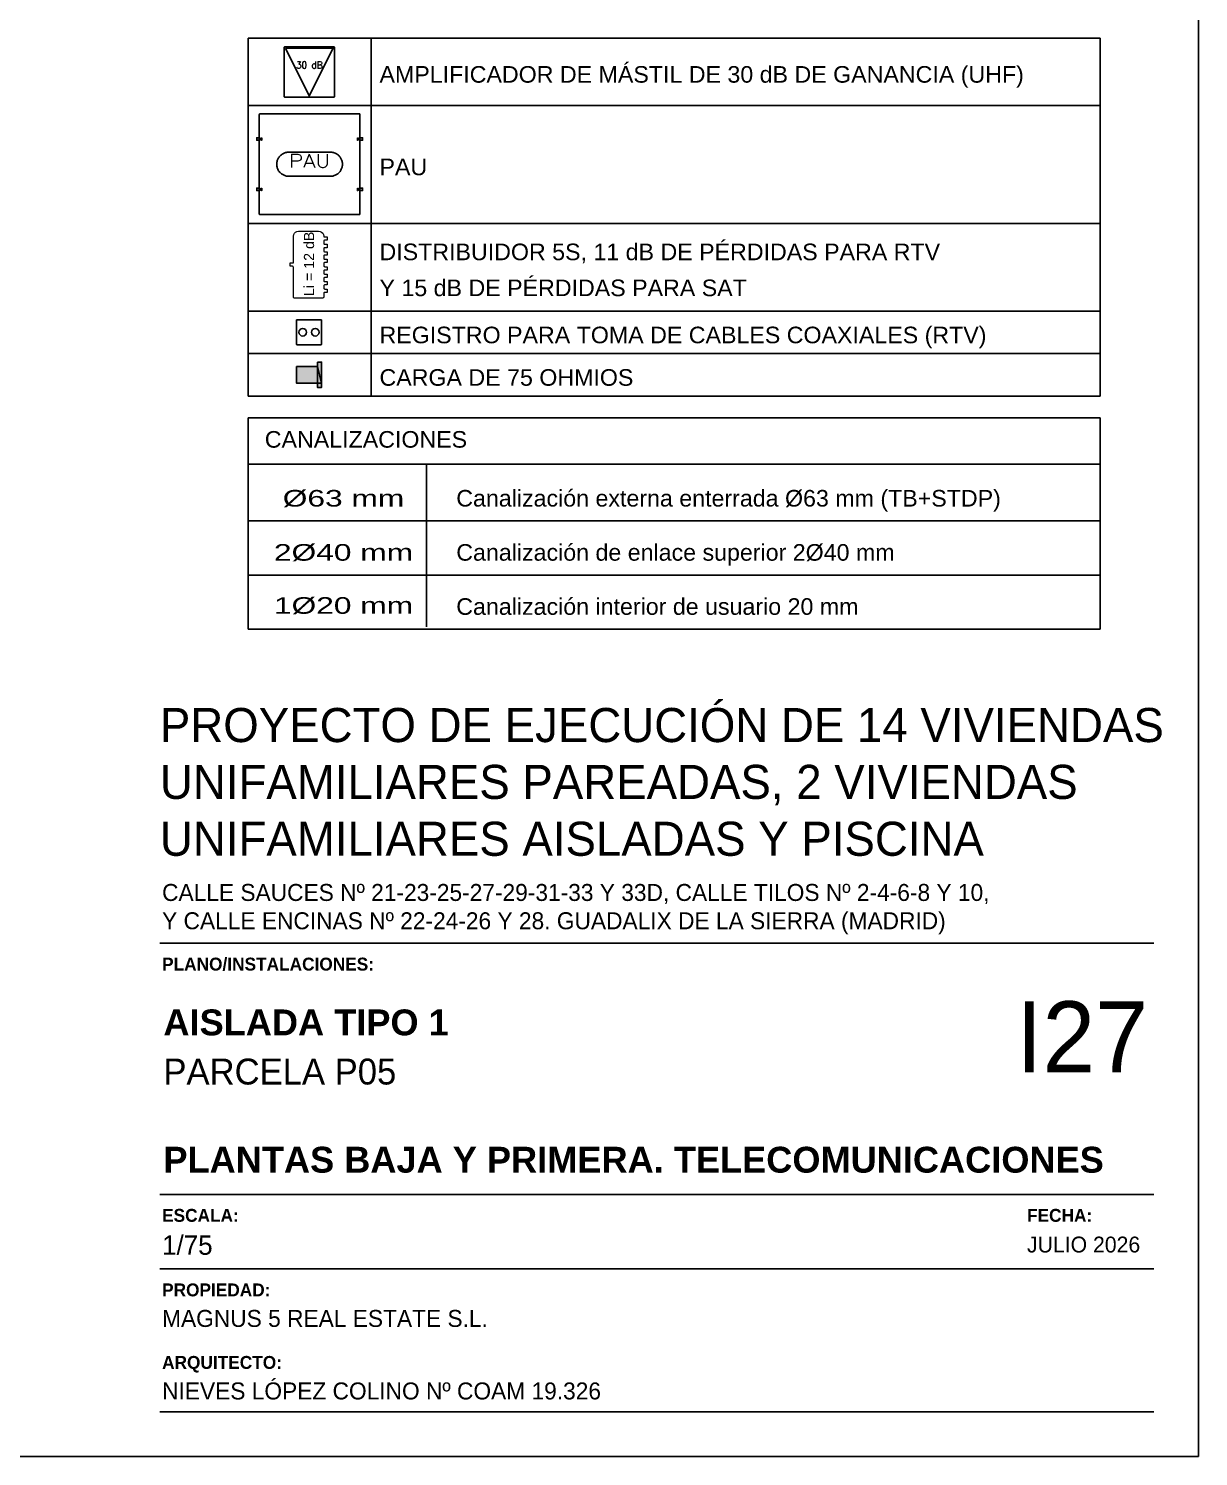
# Model space of a CAD drawing. Header units: millimetres. Extents: x 441156 to 441876, y 4514765 to 4515211.
# Drawn here: x 441455.22 to 441463.11, y 4515026.92 to 4515036.55 of the extents above; entities that cross this region are included whole.
import ezdxf
from ezdxf.enums import TextEntityAlignment as Align

# ---------------------------------------------------------------- set-up
doc = ezdxf.new("R2010")
doc.units = ezdxf.units.MM
doc.linetypes.add('CONTINUA', pattern=[0])
doc.layers.add('01_cartela', color=6, linetype='Continuous', plot=False)
for name, color, linetype in [('01_texto cartela', 5, 'Continuous'), ('01_textos', 7, 'Continuous'), ('CALEFAC_NOTAS', 7, 'Continuous'), ('VENTILACIÓN NOTAS', 7, 'Continuous')]:
    doc.layers.add(name, color=color, linetype=linetype)
doc.layers.add('FPL_PLANO_LEYENDA_ESQ_TELEVISION', color=7, linetype='Continuous', lineweight=0)
doc.styles.add('Century Gothic', font='', dxfattribs={"height": 2})
doc.styles.add('Century Gothic_3', font='', dxfattribs={"height": 4.5})
doc.styles.add('Century Gothic_5', font='', dxfattribs={"height": 2.5})
doc.styles.add('Century Gothic_6', font='', dxfattribs={"height": 11})
doc.styles.add('CYPETXT', font='romans__.ttf', dxfattribs={"height": 0.2})
doc.styles.add('Estilo1', font='swissel.ttf')
doc.styles.add('NIEVES2', font='sanss___.ttf')
doc.styles.add('NIEVES3', font='swisseb.ttf')
doc.styles.get('Century Gothic').set_extended_font_data('Century Gothic')
doc.styles.get('Century Gothic_3').set_extended_font_data('Century Gothic')
doc.styles.get('Century Gothic_5').set_extended_font_data('Century Gothic')
doc.styles.get('Century Gothic_6').set_extended_font_data('Century Gothic')

msp = doc.modelspace()

# ---------------------------------------------------------------- hatches: boundary and pattern name
at = {"layer": 'CALEFAC_NOTAS'}
for points in [[(441457.02941786, 4515034.26915226), (441457.17092608, 4515034.26915226), (441457.19922772, 4515034.15594569), (441457.02941786, 4515034.15594569)], [(441457.17092608, 4515034.29745391), (441457.19922772, 4515034.29745391), (441457.19922772, 4515034.12764404), (441457.17092608, 4515034.12764404)]]:
    msp.add_hatch(color=7, dxfattribs=at).paths.add_polyline_path(points)

# ---------------------------------------------------------------- linework, layer by layer
at = {"layer": '01_cartela', "color": 3}
msp.add_lwpolyline([(441432.47255193, 4515048.45299148), (441432.47255193, 4515026.91796746), (441463.11053999, 4515026.91796746), (441463.11053999, 4515048.45299148)], close=True, dxfattribs=at)
at = {"layer": '01_texto cartela', "color": 5}
for p, q in [((441456.10926684, 4515030.37887394), (441462.81053999, 4515030.37887394)), ((441456.10926684, 4515028.68449456), (441462.81053999, 4515028.68449456)), ((441456.10926684, 4515028.18217512), (441462.81053999, 4515028.18217512)), ((441456.10926684, 4515027.21796746), (441462.81053999, 4515027.21796746))]:
    msp.add_line(p, q, dxfattribs=at)
at = {"layer": 'CALEFAC_NOTAS', "color": 7}
for p, q in [((441456.70465649, 4515036.48146753), (441456.70465649, 4515034.06821059)), ((441462.44717165, 4515036.48146753), (441462.44717165, 4515034.06821059)), ((441456.70465649, 4515034.06821059), (441462.44717165, 4515034.06821059)), ((441456.70465649, 4515033.92292763), (441462.44717165, 4515033.92292763)), ((441456.70465649, 4515033.60887332), (441462.44717165, 4515033.60887332)), ((441456.70465649, 4515032.49643825), (441462.44717165, 4515032.49643825))]:
    msp.add_line(p, q, dxfattribs=at)
at = {"layer": 'CALEFAC_NOTAS', "linetype": 'CONTINUA'}
for p, q in [((441456.70465649, 4515033.92292763), (441456.70465649, 4515032.49643825)), ((441462.44717165, 4515033.92292763), (441462.44717165, 4515032.49643825))]:
    msp.add_line(p, q, dxfattribs=at)
msp.add_lwpolyline([(441462.44717165, 4515034.06821059), (441456.70465649, 4515034.06821059), (441456.70465649, 4515036.48146753), (441462.44717165, 4515036.48146753)], close=True, dxfattribs=at)
at = {"layer": 'CALEFAC_NOTAS', "color": 7}
for points in [[(441457.11644541, 4515036.4241567), (441456.95172984, 4515036.4241567), (441456.95015562, 4515036.42390737), (441456.94873549, 4515036.42318378), (441456.94760847, 4515036.42205676), (441456.94688488, 4515036.42063663), (441456.94663555, 4515036.4190624), (441456.94663555, 4515036.08963126), (441456.94688488, 4515036.08805704), (441456.94760847, 4515036.08663691), (441456.94873549, 4515036.08550989), (441456.95015562, 4515036.0847863), (441456.95172984, 4515036.08453697), (441457.28116098, 4515036.08453697), (441457.28273521, 4515036.0847863), (441457.28415533, 4515036.08550989), (441457.28528235, 4515036.08663691), (441457.28600595, 4515036.08805704), (441457.28625528, 4515036.08963126), (441457.28625528, 4515036.4190624), (441457.28600595, 4515036.42063663), (441457.28528235, 4515036.42205676), (441457.28415533, 4515036.42318378), (441457.28273521, 4515036.42390737), (441457.28116098, 4515036.4241567), (441457.11644541, 4515036.4241567)], [(441456.95512604, 4515036.41566621), (441457.27776479, 4515036.41566621), (441457.11644541, 4515036.09302746), (441456.95512604, 4515036.41566621)], [(441457.11856804, 4515035.97203793), (441456.7840426, 4515035.97203793), (441456.78246838, 4515035.9717886), (441456.78104825, 4515035.97106501), (441456.77992123, 4515035.96993799), (441456.77919764, 4515035.96851786), (441456.7789483, 4515035.96694364), (441456.7789483, 4515035.29789276), (441456.77919764, 4515035.29631854), (441456.77992123, 4515035.29489841), (441456.78104825, 4515035.29377139), (441456.78246838, 4515035.2930478), (441456.7840426, 4515035.29279847), (441457.45309347, 4515035.29279847), (441457.4546677, 4515035.2930478), (441457.45608782, 4515035.29377139), (441457.45721484, 4515035.29489841), (441457.45793844, 4515035.29631854), (441457.45818777, 4515035.29789276), (441457.45818777, 4515035.96694364), (441457.45793844, 4515035.96851786), (441457.45721484, 4515035.96993799), (441457.45608782, 4515035.97106501), (441457.4546677, 4515035.9717886), (441457.45309347, 4515035.97203793), (441457.11856804, 4515035.97203793)], [(441456.7789483, 4515035.79373757), (441456.76196732, 4515035.79373757), (441456.76196732, 4515035.81071856), (441456.7789483, 4515035.81071856), (441456.7789483, 4515035.79373757)], [(441456.79592929, 4515035.81071856), (441456.79592929, 4515035.79373757), (441456.7789483, 4515035.80222807), (441456.79592929, 4515035.81071856)], [(441457.44120678, 4515035.81071856), (441457.44120678, 4515035.79373757), (441457.45818777, 4515035.80222807), (441457.44120678, 4515035.81071856)], [(441457.45818777, 4515035.79373757), (441457.47516875, 4515035.79373757), (441457.47516875, 4515035.81071856), (441457.45818777, 4515035.81071856), (441457.45818777, 4515035.79373757)], [(441457.25849137, 4515035.71392694), (441457.26393555, 4515035.71374492), (441457.26935542, 4515035.71319967), (441457.27472676, 4515035.71229364), (441457.2800256, 4515035.71103086), (441457.28522826, 4515035.70941698), (441457.2903115, 4515035.70745921), (441457.29525263, 4515035.70516628), (441457.30002957, 4515035.70254845), (441457.304621, 4515035.69961739), (441457.3090064, 4515035.69638621), (441457.31316618, 4515035.69286933), (441457.31708177, 4515035.68908246), (441457.32073569, 4515035.68504251), (441457.32411161, 4515035.68076753), (441457.32719445, 4515035.67627661), (441457.32997045, 4515035.67158981), (441457.3324272, 4515035.66672806), (441457.33455374, 4515035.66171307), (441457.33634056, 4515035.65656725), (441457.33777969, 4515035.65131357), (441457.3388647, 4515035.64597549), (441457.33959075, 4515035.64057687), (441457.33995458, 4515035.63514181), (441457.33995458, 4515035.62969459), (441457.33959075, 4515035.62425953), (441457.3388647, 4515035.61886091), (441457.33777969, 4515035.61352283), (441457.33634056, 4515035.60826915), (441457.33455374, 4515035.60312333), (441457.3324272, 4515035.59810834), (441457.32997045, 4515035.59324659), (441457.32719445, 4515035.58855979), (441457.32411161, 4515035.58406887), (441457.32073569, 4515035.57979389), (441457.31708177, 4515035.57575394), (441457.31316618, 4515035.57196708), (441457.3090064, 4515035.5684502), (441457.304621, 4515035.56521901), (441457.30002957, 4515035.56228796), (441457.29525263, 4515035.55967012), (441457.2903115, 4515035.55737719), (441457.28522826, 4515035.55541942), (441457.2800256, 4515035.55380554), (441457.27472676, 4515035.55254276), (441457.26935542, 4515035.55163673), (441457.26393555, 4515035.55109148), (441457.25849137, 4515035.55090947), (441456.97864471, 4515035.55090947), (441456.97320052, 4515035.55109148), (441456.96778066, 4515035.55163673), (441456.96240931, 4515035.55254276), (441456.95711047, 4515035.55380554), (441456.95190782, 4515035.55541942), (441456.94682457, 4515035.55737719), (441456.94188344, 4515035.55967012), (441456.9371065, 4515035.56228796), (441456.93251507, 4515035.56521901), (441456.92812968, 4515035.5684502), (441456.92396989, 4515035.57196708), (441456.9200543, 4515035.57575394), (441456.91640038, 4515035.57979389), (441456.91302446, 4515035.58406887), (441456.90994162, 4515035.58855979), (441456.90716563, 4515035.59324659), (441456.90470887, 4515035.59810834), (441456.90258233, 4515035.60312333), (441456.90079551, 4515035.60826915), (441456.89935638, 4515035.61352283), (441456.89827137, 4515035.61886091), (441456.89754532, 4515035.62425953), (441456.89718149, 4515035.62969459), (441456.89718149, 4515035.63514181), (441456.89754532, 4515035.64057687), (441456.89827137, 4515035.64597549), (441456.89935638, 4515035.65131357), (441456.90079551, 4515035.65656725), (441456.90258233, 4515035.66171307), (441456.90470887, 4515035.66672806), (441456.90716563, 4515035.67158981), (441456.90994162, 4515035.67627661), (441456.91302446, 4515035.68076753), (441456.91640038, 4515035.68504251), (441456.9200543, 4515035.68908246), (441456.92396989, 4515035.69286933), (441456.92812968, 4515035.69638621), (441456.93251507, 4515035.69961739), (441456.9371065, 4515035.70254845), (441456.94188344, 4515035.70516628), (441456.94682457, 4515035.70745921), (441456.95190782, 4515035.70941698), (441456.95711047, 4515035.71103086), (441456.96240931, 4515035.71229364), (441456.96778066, 4515035.71319967), (441456.97320052, 4515035.71374492), (441456.97864471, 4515035.71392694), (441457.25849137, 4515035.71392694)], [(441456.7789483, 4515035.45411784), (441456.76196732, 4515035.45411784), (441456.76196732, 4515035.47109883), (441456.7789483, 4515035.47109883), (441456.7789483, 4515035.45411784)], [(441456.79592929, 4515035.47109883), (441456.79592929, 4515035.45411784), (441456.7789483, 4515035.46260834), (441456.79592929, 4515035.47109883)], [(441457.44120678, 4515035.47109883), (441457.44120678, 4515035.45411784), (441457.45818777, 4515035.46260834), (441457.44120678, 4515035.47109883)], [(441457.45818777, 4515035.45411784), (441457.47516875, 4515035.45411784), (441457.47516875, 4515035.47109883), (441457.45818777, 4515035.47109883), (441457.45818777, 4515035.45411784)], [(441457.11432279, 4515034.58400806), (441457.03451215, 4515034.58400806), (441457.03293793, 4515034.58375872), (441457.0315178, 4515034.58303513), (441457.03039078, 4515034.58190811), (441457.02966719, 4515034.58048799), (441457.02941786, 4515034.57891376), (441457.02941786, 4515034.41929249), (441457.02966719, 4515034.41771826), (441457.03039078, 4515034.41629814), (441457.0315178, 4515034.41517111), (441457.03293793, 4515034.41444752), (441457.03451215, 4515034.41419819), (441457.19413343, 4515034.41419819), (441457.19570765, 4515034.41444752), (441457.19712778, 4515034.41517111), (441457.1982548, 4515034.41629814), (441457.19897839, 4515034.41771826), (441457.19922772, 4515034.41929249), (441457.19922772, 4515034.57891376), (441457.19897839, 4515034.58048799), (441457.1982548, 4515034.58190811), (441457.19712778, 4515034.58303513), (441457.19570765, 4515034.58375872), (441457.19413343, 4515034.58400806), (441457.11432279, 4515034.58400806)], [(441457.02941786, 4515034.26915226), (441457.17092608, 4515034.26915226), (441457.19922772, 4515034.15594569), (441457.02941786, 4515034.15594569)], [(441457.17092608, 4515034.29745391), (441457.19922772, 4515034.29745391), (441457.19922772, 4515034.12764404), (441457.17092608, 4515034.12764404)]]:
    msp.add_lwpolyline(points, close=True, dxfattribs=at)
for centre in [(441457.07187032, 4515034.49910312), (441457.15677526, 4515034.49910312)]:
    msp.add_circle(centre, 0.02547148, dxfattribs=at)
at = {"layer": 'FPL_PLANO_LEYENDA_ESQ_TELEVISION'}
msp.add_lwpolyline([(441456.98726963, 4515034.96644954), (441457.00989142, 4515034.96644954), (441457.00989142, 4515035.14742391), (441457.01155221, 4515035.15790969), (441457.01637199, 4515035.16736905), (441457.02387898, 4515035.17487604), (441457.03333834, 4515035.17969582), (441457.04382412, 4515035.18135661), (441457.1795549, 4515035.18135661), (441457.19004068, 4515035.17969582), (441457.19950004, 4515035.17487604), (441457.20700703, 4515035.16736905), (441457.21182681, 4515035.15790969), (441457.2134876, 4515035.14742391), (441457.2134876, 4515035.14239685), (441457.23610939, 4515035.14239685), (441457.23610939, 4515035.11977505), (441457.22027414, 4515035.11977505), (441457.21817698, 4515035.11944289), (441457.21628511, 4515035.11847894), (441457.21478371, 4515035.11697754), (441457.21381975, 4515035.11508567), (441457.2134876, 4515035.11298851), (441457.2134876, 4515035.09891273), (441457.21381975, 4515035.09681557), (441457.21478371, 4515035.0949237), (441457.21628511, 4515035.0934223), (441457.21817698, 4515035.09245834), (441457.22027414, 4515035.09212619), (441457.23610939, 4515035.09212619), (441457.23610939, 4515035.06950439), (441457.22027414, 4515035.06950439), (441457.21817698, 4515035.06917223), (441457.21628511, 4515035.06820828), (441457.21478371, 4515035.06670688), (441457.21381975, 4515035.06481501), (441457.2134876, 4515035.06271785), (441457.2134876, 4515035.04864207), (441457.21381975, 4515035.04654491), (441457.21478371, 4515035.04465304), (441457.21628511, 4515035.04315164), (441457.21817698, 4515035.04218768), (441457.22027414, 4515035.04185553), (441457.23610939, 4515035.04185553), (441457.23610939, 4515035.01923373), (441457.22027414, 4515035.01923373), (441457.21817698, 4515035.01890157), (441457.21628511, 4515035.01793762), (441457.21478371, 4515035.01643622), (441457.21381975, 4515035.01454435), (441457.2134876, 4515035.01244719), (441457.2134876, 4515034.99837141), (441457.21381975, 4515034.99627425), (441457.21478371, 4515034.99438238), (441457.21628511, 4515034.99288098), (441457.21817698, 4515034.99191702), (441457.22027414, 4515034.99158487), (441457.23610939, 4515034.99158487), (441457.23610939, 4515034.96896307), (441457.22027414, 4515034.96896307), (441457.21817698, 4515034.96863091), (441457.21628511, 4515034.96766696), (441457.21478371, 4515034.96616556), (441457.21381975, 4515034.96427369), (441457.2134876, 4515034.96217653), (441457.2134876, 4515034.94810075), (441457.21381975, 4515034.94600359), (441457.21478371, 4515034.94411172), (441457.21628511, 4515034.94261032), (441457.21817698, 4515034.94164636), (441457.22027414, 4515034.94131421), (441457.23610939, 4515034.94131421), (441457.23610939, 4515034.91869241), (441457.22027414, 4515034.91869241), (441457.21817698, 4515034.91836025), (441457.21628511, 4515034.91739629), (441457.21478371, 4515034.9158949), (441457.21381975, 4515034.91400303), (441457.2134876, 4515034.91190587), (441457.2134876, 4515034.89783008), (441457.21381975, 4515034.89573293), (441457.21478371, 4515034.89384106), (441457.21628511, 4515034.89233966), (441457.21817698, 4515034.8913757), (441457.22027414, 4515034.89104355), (441457.23610939, 4515034.89104355), (441457.23610939, 4515034.86842175), (441457.22027414, 4515034.86842175), (441457.21817698, 4515034.86808959), (441457.21628511, 4515034.86712564), (441457.21478371, 4515034.86562424), (441457.21381975, 4515034.86373237), (441457.2134876, 4515034.86163521), (441457.2134876, 4515034.84755943), (441457.21381975, 4515034.84546227), (441457.21478371, 4515034.8435704), (441457.21628511, 4515034.842069), (441457.21817698, 4515034.84110504), (441457.22027414, 4515034.84077289), (441457.23610939, 4515034.84077289), (441457.23610939, 4515034.81815109), (441457.22027414, 4515034.81815109), (441457.21817698, 4515034.81781893), (441457.21628511, 4515034.81685498), (441457.21478371, 4515034.81535358), (441457.21381975, 4515034.81346171), (441457.2134876, 4515034.81136455), (441457.2134876, 4515034.79728877), (441457.21381975, 4515034.79519161), (441457.21478371, 4515034.79329974), (441457.21628511, 4515034.79179834), (441457.21817698, 4515034.79083438), (441457.22027414, 4515034.79050223), (441457.23610939, 4515034.79050223), (441457.23610939, 4515034.76788043), (441457.22027414, 4515034.76788043), (441457.21817698, 4515034.76754827), (441457.21628511, 4515034.76658432), (441457.21478371, 4515034.76508292), (441457.21381975, 4515034.76319105), (441457.2134876, 4515034.76109389), (441457.2134876, 4515034.73570721), (441457.21315544, 4515034.73361005), (441457.21219148, 4515034.73171818), (441457.21069009, 4515034.73021678), (441457.20879821, 4515034.72925282), (441457.20670106, 4515034.72892067), (441457.01667796, 4515034.72892067), (441457.01458081, 4515034.72925282), (441457.01268893, 4515034.73021678), (441457.01118754, 4515034.73171818), (441457.01022358, 4515034.73361005), (441457.00989142, 4515034.73570721), (441457.00989142, 4515034.9370412), (441457.00955927, 4515034.93913836), (441457.00859531, 4515034.94103023), (441457.00709391, 4515034.94253163), (441457.00520204, 4515034.94349558), (441457.00310488, 4515034.94382774), (441456.98726963, 4515034.94382774), (441456.98726963, 4515034.96644954)], close=True, dxfattribs=at)
at = {"layer": 'VENTILACIÓN NOTAS', "color": 5}
for p, q in [((441457.53247958, 4515036.48146753), (441457.53247958, 4515034.06821059)), ((441456.70465649, 4515036.02934876), (441462.44717165, 4515036.02934876)), ((441456.70465649, 4515035.23336502), (441462.44717165, 4515035.23336502)), ((441456.70465649, 4515034.64131889), (441462.44717165, 4515034.64131889)), ((441456.70465649, 4515034.35476474), (441462.44717165, 4515034.35476474)), ((441457.90677176, 4515033.60887332), (441457.90677176, 4515032.51359969)), ((441456.70465649, 4515033.22662068), (441462.44717165, 4515033.22662068)), ((441456.70465649, 4515032.86152946), (441462.44717165, 4515032.86152946))]:
    msp.add_line(p, q, dxfattribs=at)

# ---------------------------------------------------------------- texts
at = {"layer": '01_texto cartela', "color": 5}
for s, insert, char_height, width, attachment_point, style in [('\\PPROYECTO DE EJECUCIÓN DE 14 VIVIENDAS UNIFAMILIARES PAREADAS, 2 VIVIENDAS UNIFAMILIARES AISLADAS Y PISCINA', (441456.10926684, 4515032.34868503), 0.23, 6.8221698289, 1, 'Century Gothic_3'), ('CALLE SAUCES Nº 21-23-25-27-29-31-33 Y 33D, CALLE TILOS Nº 2-4-6-8 Y 10, \\PY CALLE ENCINAS Nº 22-24-26 Y 28. GUADALIX DE LA SIERRA (MADRID)', (441456.12406073, 4515030.77858541), 0.114550418, 9.2468106263, 1, 'Century Gothic'), ('{\\fCentury Gothic|b1|i0|c0|p34;PLANO/INSTALACIONES: }', (441456.12406073, 4515030.28161648), 0.0870135776, 2.1171461181, 1, 'Century Gothic'), ('\\pt2.3273;\\PPARCELA P05', (441456.13293706, 4515029.42372574), 0.1745530179, 7.0090801689, 7, 'Century Gothic_5'), ('\\pt2.3273;PLANTAS BAJA Y PRIMERA. TELECOMUNICACIONES', (441456.13293706, 4515028.82925349), 0.1745530179, 7.0090801689, 7, 'NIEVES3'), ('{\\fCentury Gothic|b1|i0|c0|p34;ESCALA: }', (441456.12406073, 4515028.5872371), 0.0870135776, 2.1171461181, 1, 'Century Gothic'), ('{\\fCentury Gothic|b1|i0|c0|p34;FECHA: }', (441461.95492815, 4515028.5872371), 0.0870135776, 2.1171461181, 1, 'Century Gothic'), ('1/75', (441456.12406073, 4515028.40860466), 0.130914763, 2.1171461181, 1, 'Century Gothic'), ('JULIO 2026', (441461.95492815, 4515028.40037795), 0.106913723, 3.5043768434, 1, 'Century Gothic'), ('{\\fCentury Gothic|b1|i0|c0|p34;PROPIEDAD:}', (441456.12406073, 4515028.08455204), 0.0870135776, 0.8370923696, 1, 'Century Gothic'), ('MAGNUS 5 REAL ESTATE S.L.', (441456.12406073, 4515027.9059196), 0.114550418, 4.882308024, 1, 'Century Gothic'), ('{\\fCentury Gothic|b1|i0|c0|p34;ARQUITECTO:}', (441456.12406073, 4515027.59546676), 0.0870135776, 0.8370923696, 1, 'Century Gothic'), ('NIEVES LÓPEZ COLINO Nº COAM 19.326', (441456.12406073, 4515027.41683433), 0.114550418, 3.6515309653, 1, 'Century Gothic')]:
    msp.add_mtext(s, dxfattribs=dict(at, insert=insert, char_height=char_height, width=width, attachment_point=attachment_point, style=style))
at = {"layer": '01_texto cartela', "color": 1}
for s, insert, char_height, width, attachment_point, style in [('\\pt2.3273;AISLADA TIPO 1 ', (441456.13293706, 4515029.75523739), 0.1745530179, 7.0090801689, 7, 'NIEVES3'), ('I27', (441462.77101276, 4515029.98735302), 0.478574677, 1.0498533469, 3, 'Century Gothic_6')]:
    msp.add_mtext(s, dxfattribs=dict(at, insert=insert, char_height=char_height, width=width, attachment_point=attachment_point, style=style))
at = {"layer": '01_textos', "color": 5, "style": 'Estilo1'}
for s, height, p in [('AMPLIFICADOR DE MÁSTIL DE 30 dB DE GANANCIA (UHF)', 0.1119292596, (441457.58979041, 4515036.18217764)), ('PAU', 0.11192926, (441457.58979041, 4515035.55812638)), ('DISTRIBUIDOR 5S, 11 dB DE PÉRDIDAS PARA RTV ', 0.1119292596, (441457.58979041, 4515034.9850031)), ('Y 15 dB DE PÉRDIDAS PARA SAT', 0.1119292596, (441457.58979041, 4515034.74251166)), ('REGISTRO PARA TOMA DE CABLES COAXIALES (RTV)', 0.1119292596, (441457.58979041, 4515034.42481131)), ('CARGA DE 75 OHMIOS', 0.1119292596, (441457.58979041, 4515034.13825716)), ('CANALIZACIONES', 0.1119292596, (441456.81649863, 4515033.72080761)), ('Canalización externa enterrada %%C63 mm (TB+STDP) ', 0.1119292596, (441458.10730275, 4515033.32370752)), ('Canalización de enlace superior 2%%C40 mm ', 0.1119292596, (441458.10730275, 4515032.9586163)), ('Canalización interior de usuario 20 mm ', 0.1119292596, (441458.10730275, 4515032.59352509))]:
    msp.add_text(s, height=height, dxfattribs=at).set_placement(p)
for s, width, p, p2 in [('%%c63 mm', 1.15236, (441456.93743751, 4515033.32370752), (441457.75677011, 4515033.32370752)), ('2%%C40 mm', 1.156229, (441456.87800406, 4515032.9586163), (441457.81620357, 4515032.9586163)), ('1%%c20 mm', 1.156229, (441456.87800406, 4515032.60064516), (441457.81620357, 4515032.60064516))]:
    msp.add_text(s, height=0.11192926, dxfattribs=dict(at, width=width)).set_placement(p, p2, align=Align.FIT)
at = {"layer": 'CALEFAC_NOTAS', "color": 7, "style": 'CYPETXT'}
for s, height, width, p, p2 in [('30 dB', 0.046697713, 0.757132, (441457.02712542, 4515036.27769569), (441457.2057654, 4515036.27769569)), ('PAU', 0.08915018, 1.068582, (441456.97864471, 4515035.61013066), (441457.25849137, 4515035.61013066))]:
    msp.add_text(s, height=height, dxfattribs=dict(at, width=width)).set_placement(p, p2, align=Align.FIT)
at = {"layer": 'FPL_PLANO_LEYENDA_ESQ_TELEVISION', "style": 'NIEVES2'}
msp.add_text('Li = 12 dB', height=0.068586461, rotation=90, dxfattribs=at).set_placement((441457.16925491, 4515034.74344486), align=Align.BOTTOM_LEFT)

doc.saveas('drawing.dxf')
